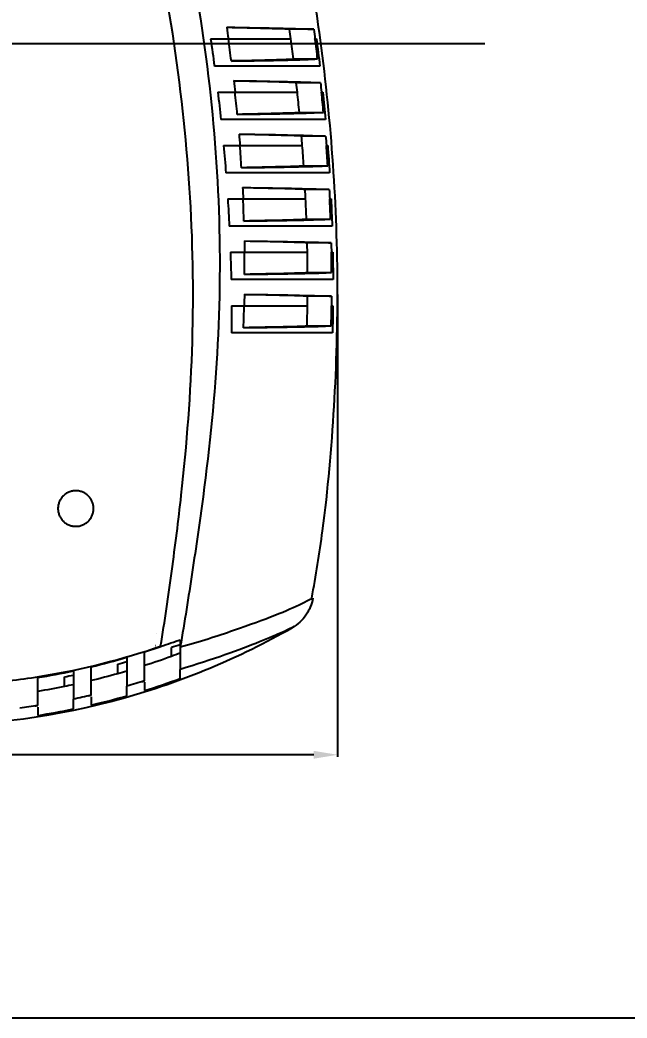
# Model space of a CAD drawing. Header units: inches. Extents: x 259 to 852, y 525 to 700.
# Drawn here: x 321 to 372.1, y 533.9 to 618 of the extents above; entities that cross this region are included whole.
import ezdxf
from ezdxf.lldxf.tags import DXFTag

# ---------------------------------------------------------------- set-up
doc = ezdxf.new("R2010")
doc.units = ezdxf.units.IN
doc.layers.add('13', color=7, linetype='Continuous')
doc.layers.add('9', color=7, linetype='Continuous')
doc.styles.get("Standard").update_dxf_attribs({"font": 'txt.shx', "width": 0.8})
tags = doc.linetypes.add('PHANTOM', pattern=[50.5, 18, -6.5, 6.5, -6.5, 6.5, -6.5]).pattern_tags.tags
tags[14:15] = [DXFTag(74, 4), DXFTag(75, 0), DXFTag(340, '0'), DXFTag(46, 0.0), DXFTag(50, 0.0), DXFTag(44, 0.0), DXFTag(45, 0.0)]
tags[12:13] = [DXFTag(74, 4), DXFTag(75, 0), DXFTag(340, '0'), DXFTag(46, 0.0), DXFTag(50, 0.0), DXFTag(44, 0.0), DXFTag(45, 0.0)]
tags[10:11] = [DXFTag(74, 4), DXFTag(75, 0), DXFTag(340, '0'), DXFTag(46, 0.0), DXFTag(50, 0.0), DXFTag(44, 0.0), DXFTag(45, 0.0)]
tags[8:9] = [DXFTag(74, 4), DXFTag(75, 0), DXFTag(340, '0'), DXFTag(46, 0.0), DXFTag(50, 0.0), DXFTag(44, 0.0), DXFTag(45, 0.0)]
tags[6:7] = [DXFTag(74, 4), DXFTag(75, 0), DXFTag(340, '0'), DXFTag(46, 0.0), DXFTag(50, 0.0), DXFTag(44, 0.0), DXFTag(45, 0.0)]
tags[4:5] = [DXFTag(74, 4), DXFTag(75, 0), DXFTag(340, '0'), DXFTag(46, 0.0), DXFTag(50, 0.0), DXFTag(44, 0.0), DXFTag(45, 0.0)]
doc.dimstyles.get("Standard").update_dxf_attribs({"dimtxt": 2.3, "dimasz": 2, "dimexe": 0.18, "dimexo": 0.0625, "dimgap": 0.09, "dimtad": 0, "dimzin": 0, "dimdsep": 46, "dimtxsty": 'Standard', "dimcen": 0.09, "dimclrd": 4, "dimclre": 4, "dimclrt": 3, "dimadec": 0, "dimazin": 0, "dimtfac": 1, "dimtofl": 0, "dimtmove": 0, "dimatfit": 3, "dimfxl": 0, "dimtolj": 1, "dimtzin": 0, "dimarcsym": 0})

# ---------------------------------------------------------------- blocks, each defined once
blk = doc.blocks.new('*D106')
at = {"color": 4, "lineweight": -2}
for p, q in [((277.724, 594.88), (277.724, 555.906)), ((347.72, 594.88), (347.72, 555.906)), ((279.724, 556.086), (309.412, 556.086)), ((345.72, 556.086), (316.032, 556.086))]:
    blk.add_line(p, q, dxfattribs=at)
at = {"color": 4}
for points in [[(279.724, 556.419), (279.724, 555.753), (277.724, 556.086)], [(345.72, 556.419), (345.72, 555.753), (347.72, 556.086)]]:
    blk.add_solid(points, dxfattribs=at)
at = {"layer": 'Defpoints', "color": 0}
for p in [(277.724, 594.942), (347.72, 594.942), (347.72, 556.086)]:
    blk.add_point(p, dxfattribs=at)
at = {"color": 3, "insert": (312.722, 556.086), "char_height": 2.3, "attachment_point": 5}
blk.add_mtext('\\A1;70.00', dxfattribs=at)

msp = doc.modelspace()

# ---------------------------------------------------------------- linework, layer by layer
msp.add_lwpolyline([(258.843, 700.206), (541.558, 700.206), (541.558, 533.892), (258.843, 533.892)], close=True)
at = {"layer": '13', "color": 7}
for p, q in [((345.711, 617.245), (343.667, 617.245)), ((344.007, 614.745), (346.046, 614.745)), ((346.284, 612.745), (344.247, 612.745)), ((344.51, 610.245), (346.543, 610.245)), ((346.72, 608.245), (344.689, 608.245)), ((344.876, 605.745), (346.904, 605.745)), ((347.022, 603.745), (344.995, 603.745)), ((345.106, 601.245), (347.132, 601.245)), ((347.19, 599.245), (345.165, 599.245)), ((345.2, 596.745), (347.226, 596.745)), ((347.225, 594.745), (345.199, 594.745)), ((345.158, 592.245), (347.186, 592.245))]:
    msp.add_line(p, q, dxfattribs=at)
for major_axis, ratio, start_param, end_param in [((1.158, -3.303), 0.014579, 1.565683, 1.565778), ((3.453, -0.573), 0.282784, 4.760725, 4.764462)]:
    msp.add_ellipse((332.395, 566.299), major_axis=major_axis, ratio=ratio, start_param=start_param, end_param=end_param, dxfattribs=at)
for points, knots in [([(332.817, 565.24), (333.172, 567.345), (333.474, 569.453), (334.048, 573.692), (334.319, 575.822), (335.033, 582.248), (335.37, 586.579), (335.746, 599.539), (335.165, 608.189), (333.171, 621.191), (332.306, 625.537), (330.57, 634.235), (329.756, 638.58), (328.555, 647.292), (328.168, 651.66), (328.189, 658.252), (328.296, 660.457), (328.75, 664.883), (329.112, 667.07), (329.542, 669.244)], [0, 0, 0, 0, 0.0625, 0.0625, 0.125, 0.125, 0.25, 0.25, 0.5, 0.5, 0.625, 0.625, 0.75, 0.75, 0.875, 0.875, 0.9375, 0.9375, 1, 1, 1, 1]), ([(331.949, 668.538), (331.502, 666.379), (331.111, 664.207), (330.639, 659.802), (330.541, 657.61), (330.581, 651.06), (331.052, 646.727), (333.044, 633.76), (335.193, 625.139), (337.638, 607.917), (338.069, 599.311), (337.401, 586.409), (336.956, 582.096), (336.106, 575.705), (335.796, 573.588), (335.162, 569.374), (334.844, 567.28), (334.472, 565.188)], [0, 0, 0, 0, 0.0625, 0.0625, 0.125, 0.125, 0.25, 0.25, 0.5, 0.5, 0.75, 0.75, 0.875, 0.875, 0.9375, 0.9375, 1, 1, 1, 1]), ([(345.551, 569.291), (345.897, 571.177), (346.757, 576.532), (347.537, 585.445), (347.837, 595.976), (347.422, 606.508), (346.404, 615.988), (345.052, 624.411), (343.365, 631.741), (341.988, 639.138), (341.225, 646.616), (340.944, 651.93), (341.029, 654.736), (341.04, 655.041)], [0, 0, 0, 0, 0.066529, 0.188438, 0.310357, 0.432292, 0.554235, 0.641336, 0.728421, 0.815458, 0.902457, 0.98943, 1, 1, 1, 1]), ([(338.384, 617.424), (340.249, 617.397), (341.685, 617.367), (343.537, 617.322), (344.085, 617.307), (345.034, 617.276), (345.434, 617.261), (345.711, 617.245)], [0, 0, 0, 0, 0.5, 0.5, 0.75, 0.75, 1, 1, 1, 1]), ([(343.667, 617.245), (343.212, 617.27), (342.472, 617.294), (340.684, 617.341), (339.635, 617.364), (338.39, 617.387)], [0, 0, 0, 0, 0.5, 0.5, 1, 1, 1, 1]), ([(338.525, 616.445), (339.754, 616.445), (340.804, 616.445), (342.596, 616.445), (343.332, 616.445), (343.781, 616.445)], [0, 0, 0, 0, 0.5, 0.5, 1, 1, 1, 1]), ([(338.771, 614.604), (340.002, 614.626), (341.062, 614.649), (342.838, 614.696), (343.563, 614.72), (344.007, 614.745)], [0, 0, 0, 0, 0.5, 0.5, 1, 1, 1, 1]), ([(338.776, 614.567), (340.636, 614.594), (342.07, 614.623), (343.908, 614.668), (344.449, 614.683), (345.383, 614.713), (345.776, 614.729), (346.046, 614.745)], [0, 0, 0, 0, 0.5, 0.5, 0.75, 0.75, 1, 1, 1, 1]), ([(346.233, 614.145), (345.957, 614.145), (345.514, 614.145), (344.424, 614.145), (343.776, 614.145), (342.289, 614.145), (341.47, 614.145), (339.594, 614.145), (338.52, 614.145), (337.353, 614.145)], [0, 0, 0, 0, 0.25, 0.25, 0.5, 0.5, 0.75, 0.75, 1, 1, 1, 1]), ([(338.975, 612.921), (340.84, 612.894), (342.286, 612.865), (344.134, 612.821), (344.679, 612.806), (345.616, 612.776), (346.011, 612.76), (346.284, 612.745)], [0, 0, 0, 0, 0.5, 0.5, 0.75, 0.75, 1, 1, 1, 1]), ([(344.247, 612.745), (343.798, 612.769), (343.069, 612.793), (341.286, 612.84), (340.231, 612.862), (338.98, 612.885)], [0, 0, 0, 0, 0.5, 0.5, 1, 1, 1, 1]), ([(339.085, 611.945), (340.322, 611.945), (341.377, 611.945), (343.167, 611.945), (343.893, 611.945), (344.336, 611.945)], [0, 0, 0, 0, 0.5, 0.5, 1, 1, 1, 1]), ([(339.272, 610.106), (340.513, 610.128), (341.582, 610.151), (343.358, 610.197), (344.071, 610.22), (344.51, 610.245)], [0, 0, 0, 0, 0.5, 0.5, 1, 1, 1, 1]), ([(339.276, 610.07), (341.14, 610.097), (342.588, 610.125), (344.426, 610.169), (344.965, 610.184), (345.889, 610.214), (346.276, 610.229), (346.543, 610.245)], [0, 0, 0, 0, 0.5, 0.5, 0.75, 0.75, 1, 1, 1, 1]), ([(346.711, 609.645), (346.44, 609.645), (346.009, 609.645), (344.939, 609.645), (344.298, 609.645), (342.819, 609.645), (342.002, 609.645), (340.129, 609.645), (339.061, 609.645), (337.899, 609.645)], [0, 0, 0, 0, 0.25, 0.25, 0.5, 0.5, 0.75, 0.75, 1, 1, 1, 1]), ([(339.423, 608.418), (341.291, 608.391), (342.749, 608.363), (344.597, 608.32), (345.138, 608.305), (346.064, 608.275), (346.451, 608.26), (346.72, 608.245)], [0, 0, 0, 0, 0.5, 0.5, 0.75, 0.75, 1, 1, 1, 1]), ([(344.689, 608.245), (344.246, 608.269), (343.53, 608.292), (341.749, 608.338), (340.688, 608.36), (339.426, 608.382)], [0, 0, 0, 0, 0.5, 0.5, 1, 1, 1, 1]), ([(339.5, 607.445), (340.748, 607.445), (341.81, 607.445), (343.601, 607.445), (344.316, 607.445), (344.754, 607.445)], [0, 0, 0, 0, 0.5, 0.5, 1, 1, 1, 1]), ([(347.056, 605.145), (346.523, 605.145), (345.421, 605.145), (343.219, 605.145), (342.403, 605.145), (340.538, 605.145), (339.474, 605.145), (338.318, 605.145)], [0, 0, 0, 0, 0.5, 0.5, 0.75, 0.75, 1, 1, 1, 1]), ([(339.628, 605.609), (340.882, 605.63), (341.962, 605.653), (343.74, 605.698), (344.442, 605.721), (344.876, 605.745)], [0, 0, 0, 0, 0.5, 0.5, 1, 1, 1, 1]), ([(339.63, 605.574), (341.503, 605.6), (342.967, 605.628), (344.807, 605.67), (345.345, 605.685), (346.26, 605.714), (346.64, 605.729), (346.904, 605.745)], [0, 0, 0, 0, 0.5, 0.5, 0.75, 0.75, 1, 1, 1, 1]), ([(339.724, 603.914), (341.6, 603.888), (343.073, 603.861), (345.537, 603.804), (346.492, 603.775), (347.022, 603.745)], [0, 0, 0, 0, 0.5, 0.5, 1, 1, 1, 1]), ([(344.995, 603.745), (344.557, 603.768), (343.853, 603.791), (342.07, 603.836), (341, 603.858), (339.726, 603.879)], [0, 0, 0, 0, 0.5, 0.5, 1, 1, 1, 1]), ([(339.769, 602.945), (341.029, 602.945), (342.101, 602.945), (343.896, 602.945), (344.602, 602.945), (345.035, 602.945)], [0, 0, 0, 0, 0.5, 0.5, 1, 1, 1, 1]), ([(339.835, 601.112), (341.107, 601.133), (342.199, 601.155), (343.983, 601.199), (344.675, 601.221), (345.106, 601.245)], [0, 0, 0, 0, 0.5, 0.5, 1, 1, 1, 1]), ([(339.836, 601.078), (341.715, 601.103), (343.198, 601.13), (345.664, 601.186), (346.609, 601.215), (347.132, 601.245)], [0, 0, 0, 0, 0.5, 0.5, 1, 1, 1, 1]), ([(347.267, 600.645), (346.741, 600.645), (345.669, 600.645), (343.486, 600.645), (342.671, 600.645), (340.815, 600.645), (339.758, 600.645), (338.606, 600.645)], [0, 0, 0, 0, 0.5, 0.5, 0.75, 0.75, 1, 1, 1, 1]), ([(339.874, 599.409), (341.755, 599.384), (343.247, 599.358), (345.722, 599.303), (346.666, 599.274), (347.19, 599.245)], [0, 0, 0, 0, 0.5, 0.5, 1, 1, 1, 1]), ([(345.165, 599.245), (344.73, 599.268), (344.034, 599.29), (342.245, 599.334), (341.164, 599.355), (339.875, 599.376)], [0, 0, 0, 0, 0.5, 0.5, 1, 1, 1, 1]), ([(339.887, 598.445), (341.162, 598.445), (342.245, 598.445), (344.048, 598.445), (344.75, 598.445), (345.181, 598.445)], [0, 0, 0, 0, 0.5, 0.5, 1, 1, 1, 1]), ([(339.892, 596.583), (341.782, 596.607), (343.287, 596.633), (345.767, 596.687), (346.704, 596.716), (347.226, 596.745)], [0, 0, 0, 0, 0.5, 0.5, 1, 1, 1, 1]), ([(339.892, 596.616), (341.186, 596.636), (342.29, 596.657), (344.082, 596.7), (344.769, 596.722), (345.2, 596.745)], [0, 0, 0, 0, 0.5, 0.5, 1, 1, 1, 1]), ([(347.346, 596.145), (346.825, 596.145), (345.785, 596.145), (343.61, 596.145), (342.786, 596.145), (340.938, 596.145), (339.903, 596.145), (338.762, 596.145)], [0, 0, 0, 0, 0.5, 0.5, 0.75, 0.75, 1, 1, 1, 1]), ([(339.875, 594.904), (341.766, 594.88), (343.278, 594.855), (345.765, 594.802), (346.701, 594.773), (347.225, 594.745)], [0, 0, 0, 0, 0.5, 0.5, 1, 1, 1, 1]), ([(345.199, 594.745), (344.766, 594.767), (344.079, 594.789), (342.282, 594.831), (341.177, 594.852), (339.874, 594.872)], [0, 0, 0, 0, 0.5, 0.5, 1, 1, 1, 1]), ([(339.856, 593.945), (341.146, 593.945), (342.244, 593.945), (344.063, 593.945), (344.758, 593.945), (345.19, 593.945)], [0, 0, 0, 0, 0.5, 0.5, 1, 1, 1, 1]), ([(347.293, 591.645), (346.771, 591.645), (345.756, 591.645), (342.88, 591.645), (341.051, 591.645), (338.789, 591.645)], [0, 0, 0, 0, 0.5, 0.5, 1, 1, 1, 1]), ([(339.8, 592.088), (341.702, 592.112), (343.229, 592.137), (345.726, 592.189), (346.66, 592.216), (347.186, 592.245)], [0, 0, 0, 0, 0.5, 0.5, 1, 1, 1, 1]), ([(339.801, 592.12), (341.124, 592.14), (342.23, 592.16), (344.035, 592.201), (344.722, 592.222), (345.158, 592.245)], [0, 0, 0, 0, 0.5, 0.5, 1, 1, 1, 1]), ([(324.172, 576.845), (324.172, 576.942), (324.181, 577.038), (324.209, 577.18), (324.221, 577.227), (324.249, 577.321), (324.265, 577.367), (324.321, 577.503), (324.366, 577.59), (324.475, 577.753), (324.538, 577.831), (324.677, 577.972), (324.754, 578.035), (324.878, 578.118), (324.922, 578.144), (325.01, 578.192), (325.055, 578.213), (325.194, 578.27), (325.29, 578.299), (325.488, 578.337), (325.587, 578.346), (325.786, 578.344), (325.887, 578.332), (326.081, 578.291), (326.175, 578.261), (326.311, 578.203), (326.356, 578.181), (326.442, 578.133), (326.525, 578.082), (326.602, 578.022), (326.677, 577.96), (326.713, 577.926), (326.815, 577.821), (326.875, 577.746), (326.98, 577.585), (327.026, 577.498), (327.098, 577.32), (327.125, 577.228), (327.162, 577.039), (327.172, 576.942), (327.172, 576.75), (327.163, 576.654), (327.135, 576.51), (327.123, 576.463), (327.096, 576.369), (327.079, 576.323), (327.024, 576.188), (326.979, 576.102), (326.87, 575.936), (326.807, 575.859), (326.703, 575.754), (326.667, 575.721), (326.59, 575.657), (326.549, 575.627), (326.425, 575.543), (326.337, 575.496), (326.152, 575.42), (326.054, 575.391), (325.858, 575.353), (325.759, 575.344), (325.558, 575.346), (325.459, 575.357), (325.313, 575.387), (325.266, 575.4), (325.171, 575.43), (325.124, 575.447), (324.988, 575.506), (324.903, 575.553), (324.782, 575.637), (324.742, 575.666), (324.668, 575.73), (324.632, 575.763), (324.531, 575.867), (324.47, 575.942), (324.364, 576.105), (324.319, 576.19), (324.247, 576.368), (324.219, 576.461), (324.181, 576.651), (324.172, 576.747), (324.172, 576.845)], [0, 0, 0, 0, 0.03125, 0.03125, 0.046875, 0.046875, 0.0625, 0.0625, 0.09375, 0.09375, 0.125, 0.125, 0.15625, 0.15625, 0.171875, 0.171875, 0.1875, 0.1875, 0.21875, 0.21875, 0.25, 0.25, 0.28125, 0.28125, 0.3125, 0.3125, 0.328125, 0.328125, 0.34375, 0.359375, 0.359375, 0.375, 0.375, 0.40625, 0.40625, 0.4375, 0.4375, 0.46875, 0.46875, 0.5, 0.5, 0.53125, 0.53125, 0.546875, 0.546875, 0.5625, 0.5625, 0.59375, 0.59375, 0.625, 0.625, 0.640625, 0.640625, 0.65625, 0.65625, 0.6875, 0.6875, 0.71875, 0.71875, 0.75, 0.75, 0.78125, 0.78125, 0.796875, 0.796875, 0.8125, 0.8125, 0.84375, 0.84375, 0.859375, 0.859375, 0.875, 0.875, 0.90625, 0.90625, 0.9375, 0.9375, 0.96875, 0.96875, 1, 1, 1, 1]), ([(334.472, 565.181), (336.117, 565.624), (337.618, 566.116), (340.313, 567.045), (341.476, 567.472), (343.381, 568.221), (344.134, 568.558), (345.02, 569.001), (345.267, 569.129), (345.591, 569.282), (345.633, 569.286), (345.637, 569.284)], [0, 0, 0, 0, 0.25, 0.25, 0.5, 0.5, 0.75, 0.75, 0.875, 0.875, 1, 1, 1, 1]), ([(345.636, 569.284), (345.594, 569.026), (345.524, 568.777), (345.378, 568.418), (345.323, 568.3), (345.198, 568.07), (345.13, 567.959), (344.909, 567.64), (344.739, 567.445), (344.353, 567.092), (344.142, 566.938), (343.914, 566.809)], [0, 0, 0, 0, 0.25, 0.25, 0.375, 0.375, 0.5, 0.5, 0.75, 0.75, 1, 1, 1, 1]), ([(312.722, 558.545), (318.44, 558.545), (329.317, 560.035), (339.432, 564.255), (343.914, 566.809)], [0, 0, 0, 0, 0.525711, 1, 1, 1, 1]), ([(343.916, 566.809), (343.911, 566.807), (343.877, 566.794), (343.587, 566.655), (343.37, 566.551), (342.597, 566.198), (341.95, 565.92), (340.339, 565.277), (339.36, 564.902), (337.105, 564.105), (335.838, 563.686), (334.472, 563.28)], [0, 0, 0, 0, 0.125, 0.125, 0.25, 0.25, 0.5, 0.5, 0.75, 0.75, 1, 1, 1, 1]), ([(332.861, 565.235), (333.143, 565.333), (333.419, 565.428), (333.825, 565.564), (333.96, 565.608), (334.222, 565.693), (334.349, 565.734), (334.472, 565.772)], [0, 0, 0, 0, 0.5, 0.5, 0.75, 0.75, 1, 1, 1, 1]), ([(292.627, 565.24), (293.439, 564.961), (294.256, 564.699), (295.489, 564.332), (295.902, 564.214), (296.729, 563.987), (297.145, 563.878), (299.222, 563.354), (300.891, 563.008), (304.242, 562.453), (305.923, 562.245), (309.299, 561.967), (310.994, 561.896), (313.545, 561.895), (314.397, 561.912), (315.678, 561.964), (316.105, 561.986), (316.961, 562.039), (317.389, 562.069), (319.526, 562.245), (321.221, 562.456), (326.264, 563.292), (329.569, 564.124), (332.817, 565.24)], [0, 0, 0, 0, 0.0625, 0.0625, 0.09375, 0.09375, 0.125, 0.125, 0.25, 0.25, 0.375, 0.375, 0.5, 0.5, 0.5625, 0.5625, 0.59375, 0.59375, 0.625, 0.625, 0.75, 0.75, 1, 1, 1, 1]), ([(331.472, 562.331), (331.472, 562.411), (331.472, 562.692), (331.472, 563.554), (331.472, 564.13), (331.472, 564.766)], [0, 0, 0, 0, 0.5, 0.5, 1, 1, 1, 1]), ([(334.472, 565.181), (334.472, 564.622), (334.472, 564.161), (334.472, 563.52), (334.472, 563.341), (334.472, 563.28)], [0, 0, 0, 0, 0.5, 0.5, 1, 1, 1, 1]), ([(329.972, 564.302), (329.972, 563.659), (329.972, 563.083), (329.972, 562.225), (329.972, 561.946), (329.972, 561.877)], [0, 0, 0, 0, 0.5, 0.5, 1, 1, 1, 1]), ([(325.472, 563.16), (325.472, 562.523), (325.472, 561.955), (325.472, 561.114), (325.472, 560.843), (325.472, 560.775)], [0, 0, 0, 0, 0.5, 0.5, 1, 1, 1, 1]), ([(326.972, 561.113), (326.972, 561.196), (326.972, 561.47), (326.972, 562.311), (326.972, 562.874), (326.972, 563.5)], [0, 0, 0, 0, 0.5, 0.5, 1, 1, 1, 1]), ([(322.472, 560.243), (322.472, 560.328), (322.472, 560.598), (322.472, 561.424), (322.472, 561.978), (322.472, 562.597)], [0, 0, 0, 0, 0.5, 0.5, 1, 1, 1, 1])]:
    msp.add_open_spline(points, degree=3, knots=knots, dxfattribs=at)
for points, degree in [([(338.384, 617.424), (338.432, 617.098), (338.479, 616.771), (338.525, 616.445)], 3), ([(343.781, 616.445), (343.744, 616.711), (343.706, 616.978), (343.667, 617.245)], 3), ([(345.711, 617.245), (345.749, 616.978), (345.787, 616.711), (345.823, 616.445)], 3), ([(337.025, 616.445), (337.545, 616.445), (338.048, 616.445), (338.525, 616.445)], 3), ([(337.025, 616.445), (337.139, 615.678), (337.249, 614.912), (337.353, 614.145)], 3), ([(338.776, 614.567), (338.696, 615.193), (338.613, 615.819), (338.525, 616.445)], 3), ([(344.007, 614.745), (343.935, 615.312), (343.859, 615.878), (343.781, 616.445)], 3), ([(345.823, 616.445), (345.863, 616.445), (345.901, 616.445), (345.936, 616.445)], 3), ([(346.046, 614.745), (345.975, 615.312), (345.901, 615.878), (345.823, 616.445)], 3), ([(345.936, 616.445), (346.041, 615.679), (346.14, 614.912), (346.233, 614.145)], 3), ([(338.975, 612.921), (339.013, 612.596), (339.049, 612.27), (339.085, 611.945)], 3), ([(344.336, 611.945), (344.307, 612.211), (344.278, 612.478), (344.247, 612.745)], 3), ([(346.284, 612.745), (346.314, 612.478), (346.343, 612.211), (346.371, 611.945)], 3), ([(337.636, 611.945), (338.137, 611.945), (338.623, 611.945), (339.085, 611.945)], 3), ([(337.636, 611.945), (337.729, 611.178), (337.817, 610.412), (337.899, 609.645)], 3), ([(339.276, 610.07), (339.216, 610.695), (339.153, 611.32), (339.085, 611.945)], 3), ([(344.51, 610.245), (344.455, 610.812), (344.397, 611.378), (344.336, 611.945)], 3), ([(346.371, 611.945), (346.411, 611.945), (346.449, 611.945), (346.484, 611.945)], 3), ([(346.543, 610.245), (346.489, 610.812), (346.431, 611.378), (346.371, 611.945)], 3), ([(346.484, 611.945), (346.565, 611.179), (346.641, 610.412), (346.711, 609.645)], 3), ([(339.423, 608.418), (339.45, 608.093), (339.476, 607.769), (339.5, 607.445)], 3), ([(344.754, 607.445), (344.733, 607.711), (344.711, 607.978), (344.689, 608.245)], 3), ([(346.72, 608.245), (346.742, 607.978), (346.763, 607.711), (346.783, 607.445)], 3), ([(338.12, 607.445), (338.597, 607.445), (339.059, 607.445), (339.5, 607.445)], 3), ([(338.12, 607.445), (338.192, 606.678), (338.258, 605.912), (338.318, 605.145)], 3), ([(339.63, 605.574), (339.591, 606.198), (339.548, 606.821), (339.5, 607.445)], 3), ([(344.876, 605.745), (344.838, 606.312), (344.798, 606.878), (344.754, 607.445)], 3), ([(346.783, 607.445), (346.824, 607.445), (346.861, 607.445), (346.896, 607.445)], 3), ([(346.904, 605.745), (346.867, 606.312), (346.827, 606.878), (346.783, 607.445)], 3), ([(346.896, 607.445), (346.955, 606.678), (347.008, 605.912), (347.056, 605.145)], 3), ([(339.724, 603.914), (339.74, 603.591), (339.755, 603.268), (339.769, 602.945)], 3), ([(345.035, 602.945), (345.022, 603.211), (345.009, 603.478), (344.995, 603.745)], 3), ([(347.022, 603.745), (347.036, 603.478), (347.049, 603.211), (347.061, 602.945)], 3), ([(338.475, 602.945), (338.922, 602.945), (339.355, 602.945), (339.769, 602.945)], 3), ([(338.475, 602.945), (338.524, 602.178), (338.568, 601.412), (338.606, 600.645)], 3), ([(339.836, 601.078), (339.818, 601.7), (339.796, 602.322), (339.769, 602.945)], 3), ([(345.106, 601.245), (345.085, 601.811), (345.062, 602.378), (345.035, 602.945)], 3), ([(347.061, 602.945), (347.102, 602.945), (347.14, 602.945), (347.176, 602.945)], 3), ([(347.132, 601.245), (347.112, 601.811), (347.088, 602.378), (347.061, 602.945)], 3), ([(347.176, 602.945), (347.212, 602.178), (347.242, 601.412), (347.267, 600.645)], 3), ([(339.874, 599.409), (339.88, 599.088), (339.884, 598.766), (339.887, 598.445)], 3), ([(345.181, 598.445), (345.176, 598.711), (345.171, 598.978), (345.165, 599.245)], 3), ([(347.19, 599.245), (347.196, 598.978), (347.202, 598.711), (347.206, 598.445)], 3), ([(338.699, 598.445), (339.109, 598.445), (339.505, 598.445), (339.887, 598.445)], 3), ([(338.699, 598.445), (338.726, 597.678), (338.747, 596.911), (338.762, 596.145)], 3), ([(339.892, 596.583), (339.895, 597.203), (339.893, 597.824), (339.887, 598.445)], 3), ([(345.2, 596.745), (345.197, 597.311), (345.19, 597.878), (345.181, 598.445)], 3), ([(347.206, 598.445), (347.247, 598.445), (347.286, 598.445), (347.322, 598.445)], 3), ([(347.226, 596.745), (347.223, 597.311), (347.216, 597.878), (347.206, 598.445)], 3), ([(347.322, 598.445), (347.336, 597.678), (347.344, 596.911), (347.346, 596.145)], 3), ([(339.875, 594.904), (339.87, 594.584), (339.863, 594.264), (339.856, 593.945)], 3), ([(345.19, 593.945), (345.194, 594.211), (345.197, 594.478), (345.199, 594.745)], 3), ([(347.225, 594.745), (347.223, 594.478), (347.221, 594.211), (347.217, 593.945)], 3), ([(338.791, 593.945), (338.796, 593.177), (338.795, 592.41), (338.789, 591.645)], 3), ([(338.791, 593.945), (339.158, 593.945), (339.513, 593.945), (339.856, 593.945)], 3), ([(339.8, 592.088), (339.823, 592.707), (339.842, 593.325), (339.856, 593.945)], 3), ([(345.158, 592.245), (345.172, 592.811), (345.183, 593.378), (345.19, 593.945)], 3), ([(347.186, 592.245), (347.2, 592.811), (347.21, 593.378), (347.217, 593.945)], 3), ([(347.217, 593.945), (347.26, 593.945), (347.3, 593.945), (347.337, 593.945)], 3), ([(347.337, 593.945), (347.328, 593.178), (347.314, 592.411), (347.293, 591.645)], 3), ([(334.472, 565.772), (334.472, 565.577), (334.472, 565.382), (334.472, 565.188)], 3), ([(331.472, 564.766), (331.924, 564.913), (332.375, 565.064), (332.824, 565.221)], 3), ([(332.824, 565.221), (332.836, 565.226), (332.849, 565.23), (332.861, 565.235)], 3), ([(334.472, 565.356), (334.226, 565.281), (333.976, 565.205), (333.722, 565.131)], 3), ([(333.722, 564.376), (333.722, 564.505), (333.722, 564.757), (333.722, 565.131)], 3), ([(334.472, 564.657), (334.223, 564.562), (333.973, 564.468), (333.722, 564.376)], 3), ([(334.472, 565.181), (334.472, 565.188)], 1), ([(326.972, 563.5), (327.979, 563.742), (328.979, 564.009), (329.972, 564.302)], 3), ([(329.222, 563.733), (329.473, 563.804), (329.723, 563.876), (329.972, 563.949)], 3), ([(333.722, 564.376), (332.977, 564.103), (332.227, 563.844), (331.472, 563.6)], 3), ([(322.472, 562.597), (323.477, 562.76), (324.477, 562.947), (325.472, 563.16)], 3), ([(329.222, 562.92), (328.476, 562.711), (327.726, 562.515), (326.972, 562.334)], 3), ([(329.222, 562.92), (329.222, 563.056), (329.222, 563.327), (329.222, 563.733)], 3), ([(329.972, 563.136), (329.722, 563.063), (329.472, 562.991), (329.222, 562.92)], 3), ([(334.472, 562.52), (334.472, 562.649), (334.472, 562.902), (334.472, 563.28)], 3), ([(324.722, 562.653), (324.972, 562.703), (325.222, 562.755), (325.472, 562.808)], 3), ([(324.722, 561.839), (324.722, 561.974), (324.722, 562.246), (324.722, 562.653)], 3), ([(331.472, 562.324), (330.973, 562.169), (330.473, 562.02), (329.972, 561.877)], 3), ([(331.222, 562.254), (331.305, 562.279), (331.389, 562.305), (331.472, 562.331)], 3), ([(331.472, 561.501), (332.48, 561.815), (333.481, 562.155), (334.472, 562.52)], 3), ([(331.472, 562.331), (331.472, 562.324)], 1), ([(331.472, 562.202), (331.472, 561.856), (331.472, 561.623), (331.472, 561.501)], 3), ([(324.722, 561.839), (323.975, 561.689), (323.225, 561.553), (322.472, 561.431)], 3), ([(325.472, 561.994), (325.222, 561.941), (324.972, 561.889), (324.722, 561.839)], 3), ([(329.972, 561.053), (329.972, 561.189), (329.972, 561.464), (329.972, 561.877)], 3), ([(326.972, 561.103), (326.473, 560.988), (325.973, 560.878), (325.472, 560.775)], 3), ([(325.472, 559.949), (325.472, 560.086), (325.472, 560.361), (325.472, 560.775)], 3), ([(326.722, 561.055), (326.805, 561.074), (326.889, 561.093), (326.972, 561.113)], 3), ([(326.972, 561.113), (326.972, 561.103)], 1), ([(326.972, 560.278), (327.978, 560.512), (328.979, 560.77), (329.972, 561.053)], 3), ([(326.972, 560.979), (326.972, 560.634), (326.972, 560.4), (326.972, 560.278)], 3), ([(322.472, 560.231), (321.973, 560.153), (321.473, 560.081), (320.972, 560.015)], 3), ([(322.222, 560.205), (322.305, 560.217), (322.389, 560.23), (322.472, 560.243)], 3), ([(322.472, 560.243), (322.472, 560.231)], 1), ([(322.472, 560.107), (322.472, 559.761), (322.472, 559.527), (322.472, 559.405)], 3), ([(322.472, 559.405), (323.476, 559.562), (324.477, 559.744), (325.472, 559.949)], 3)]:
    msp.add_open_spline(points, degree=degree, dxfattribs=at)
at = {"layer": '9', "color": 1, "linetype": 'PHANTOM'}
msp.add_line((264.258, 616.045), (360.138, 616.045), dxfattribs=at)

# ---------------------------------------------------------------- dimensions: what is measured, and where the dimension line sits
dim = msp.add_linear_dim(base=(347.72, 556.086), p1=(277.724, 594.942), p2=(347.72, 594.942), dimstyle='Standard')
dim.commit()
dim.dimension.update_dxf_attribs({"geometry": '*D106', "text_midpoint": (312.722, 556.086)})

doc.saveas('drawing.dxf')
